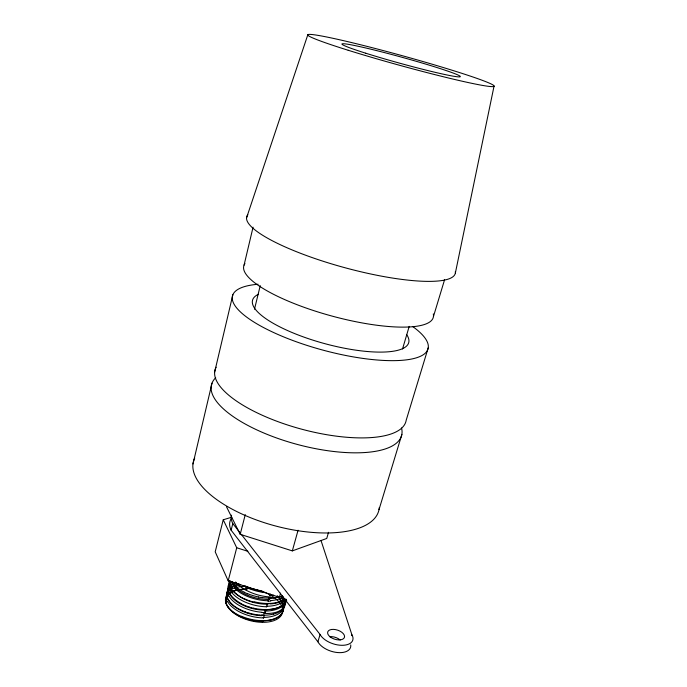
<?xml version="1.0" encoding="UTF-8"?>
<svg xmlns="http://www.w3.org/2000/svg" width="687" height="687" viewBox="0 0 687 687"><rect width="100%" height="100%" fill="white"/><g stroke="black" fill="none" stroke-linecap="round" stroke-linejoin="round"><path stroke-width="1.03" d="M455.378 272.979L494.039 86.15M225.817 601.073C226.822 591.627 238.741 588.604 246.839 589.206L246.831 587.179A1.46 0.524 -85.7 0 0 246.083 587.583A1.46 0.524 -85.7 0 0 246.092 589.601L244.469 589.532M192.987 463.957L212.008 383.209M214.627 372.148L232.859 294.732M244.074 265.096L253.065 227.191M254.491 309.219L260.244 285.62M231.304 517.337L223.241 519.784L215.203 551.824L228.187 580.824L279.429 597.286L282.374 596.093M350.722 644.887A17.518 9.601 18.1 0 1 337.437 652.538A17.518 9.601 18.1 0 1 317.909 641.795L231.124 530.209L232.807 523.597A45.222 21.151 14.9 0 1 231.579 515.156M228.187 580.824L236.723 547.762L223.241 519.784M328.532 532.288L326.746 538.462L292.327 550.888L240.192 534.314L245.268 514.64M262.357 622.319L262.786 620.756A29.361 16.488 16.2 0 0 279.437 599.253M263.473 618.24L264.332 615.097A29.412 15.999 12.4 0 1 261.584 615.097M265.027 612.581L265.895 609.421M266.582 606.896L267.458 603.727M268.153 601.185L269.021 597.999M269.725 595.449L270.163 593.851M279.429 597.286L280.571 593.164M292.327 550.888L298.072 530.218M402.53 348.987L409.212 326.377M317.909 641.795L320.073 634.47L241.223 534.288M433.437 316.578L444.618 279.618M379.009 509.625L401.886 434.407M428.241 347.734L406.172 420.307A98.859 34.59 15.1 0 1 298.879 428.422A98.859 34.59 15.1 0 1 216.147 367.227M351.624 635.655L351.899 634.745L321.027 540.532M246.616 217.71L307.888 34.573M286.702 600.429L285.672 602.284A30.503 16.857 13.4 0 1 280.004 606.75M227.732 590.262L226.933 591.936A30.005 15.054 14.6 0 0 227.225 597.613M227.509 594.736L226.392 596.29A29.567 14.985 14.9 0 0 225.619 601.718L226.478 604.251M272.224 619.545L269.21 620.241M276.827 597.467L273.486 597.939M267.982 609.635L264.409 609.687M263.482 615.32L259.858 615.166M253.254 608.235L249.587 607.248M248.84 613.13L245.319 611.971M236.723 547.762L247.913 551.326M247.629 593.834L244.297 592.331M236.053 586.93L234.027 584.946M233.048 591.258L231.373 589.24M279.437 598.051L281.077 600.189M232.807 523.597L240.012 532.743M226.504 506.766L240.192 534.314M227.131 601.76L226.504 600.155M225.645 601.778L225.585 601.468A29.301 15.767 14.7 0 0 258.26 622.087A29.301 15.767 14.7 0 0 282.108 607.136A29.301 15.767 14.7 0 0 246.461 588.39M263.078 621.323A29.352 16.119 12.4 0 1 226.427 604.251M246.839 589.206A1.46 0.524 -85.7 0 1 246.092 589.601M232.97 591.086A29.301 15.312 16.9 0 1 244.374 589.377M227.466 594.719A29.601 15.148 16 0 1 232.996 591.112M226.169 603.684A29.06 14.753 14.1 0 1 225.576 601.718M230.592 609.618A29.644 15.097 13.7 0 1 226.229 603.684M230.497 609.635A29.12 15.028 12.9 0 0 233.958 612.435A29.627 15.363 12.7 0 0 241.335 616.402M260.665 620.593A29.429 15.5 12.4 0 1 241.472 616.273M269.124 620.155A29.721 16.256 12.3 0 1 260.716 620.713M272.138 619.468A29.764 16.643 13 0 0 279.369 615.999A29.215 16.505 13.8 0 0 281.79 613.585A29.739 16.832 14.1 0 0 283.662 608.794M283.645 606.69A29.258 16.574 14.9 0 1 283.654 608.785M281.172 600.18A29.79 16.849 15.3 0 1 283.679 606.698M277.557 595.955A29.867 16.668 16.4 0 1 279.549 598.034M231.304 586.698A29.696 16.17 17.1 0 1 239.093 583.804M227.698 590.253A29.962 15.14 15.8 0 1 231.39 586.75M228.771 600.618A29.455 14.848 13.7 0 1 227.165 597.613M233.58 605.496A29.979 15.157 13.5 0 1 228.848 600.618M236.019 607.342A29.498 15.097 12.9 0 1 233.486 605.522M245.396 611.877A30.056 15.509 12.6 0 1 236.113 607.308M259.823 615.045A30.056 15.93 12.3 0 1 248.892 613.019M273.323 614.109A30.116 16.402 12.5 0 1 263.43 615.208M273.392 614.178A29.593 16.394 13 0 0 277.514 612.752A30.108 16.737 13.2 0 0 282.615 609.24M285.311 599.425A29.893 16.746 13.9 0 1 282.537 609.206M241.386 603.675A30.159 15.02 15.6 0 1 230.798 581.812M249.647 607.145A30.426 15.621 12.5 0 1 241.231 603.77M264.358 609.567A30.46 16.084 12.3 0 1 253.28 608.115M277.402 607.823A30.434 16.497 12.6 0 1 267.913 609.524M280.073 606.793A29.936 16.454 13.1 0 1 277.471 607.875M229.286 580.489A30.64 15.097 15.4 0 0 229.08 581.382A30.142 14.813 14.6 0 0 228.977 583.254A30.692 15.105 14.2 0 0 231.485 589.24M240.519 596.84A30.752 15.337 13.1 0 1 233.176 591.241M245.156 599.262A30.194 15.337 12.6 0 1 240.424 596.883M254.078 602.181A30.717 15.698 12.5 0 1 245.233 599.193M284.573 599.262A30.546 15.887 12.3 0 1 254.216 601.778M234.147 584.938A31.001 15.123 14 0 1 231.88 581.906M244.417 592.254A31.027 15.38 13 0 1 236.191 586.904M258.656 596.986A31.001 15.767 12.4 0 1 247.724 593.74M262.451 597.681A30.503 15.81 12.3 0 1 258.647 597.072M273.409 597.827A31.035 16.256 12.4 0 1 262.443 597.587M279.807 596.659A31.095 16.686 12.9 0 1 276.732 597.372M248.565 587.488A31.207 15.372 12.9 0 1 245.285 585.959M262.365 591.232A30.975 15.518 12.5 0 1 248.72 587.351M280.966 596.754A29.395 16.084 12.5 0 1 263.104 617.424M263.31 617.922A29.378 14.882 13.7 0 1 227.732 601.76M228.659 596.11A29.412 15.148 16.9 0 1 235.916 582.524M262.073 612.289A29.429 14.779 13.6 0 1 229.046 596.136M265.01 612.546A29.447 15.887 12.4 0 1 262.142 612.503M286.041 599.219A29.464 15.964 12.5 0 1 264.383 611.095M282.323 595.844A29.421 15.08 16.8 0 1 263.576 613.336M261.799 615.698A29.412 15.887 12.3 0 1 227.801 598.669M227.406 598.6A29.395 14.822 13.9 0 1 240.733 584.723M277.067 596.093A29.378 15.251 16.9 0 1 280.056 599.158M231.33 592.031A29.472 14.925 16.7 0 1 230.677 581.142M266.47 606.776A29.489 14.693 13.5 0 1 231.407 592.014M285.32 599.674A29.507 15.878 12.5 0 1 266.298 606.286M266.281 610.15A29.464 15.861 12.4 0 1 230.042 594.616M229.913 594.607A29.455 14.753 13.6 0 1 232.867 581.932M267.698 604.182A29.532 15.775 12.5 0 1 232.859 590.519M270.266 603.633A29.532 15.853 12.6 0 1 267.475 603.761M231.493 590.545A29.507 14.693 13.4 0 1 230.317 581.099M286.187 599.425A29.472 16.394 15.4 0 1 266.049 609.652M232.112 587.952A29.524 16.23 15.9 0 1 230.257 581.296M267.93 600.764A29.55 14.633 13.3 0 1 234.31 587.832M270.824 601.039A29.558 15.741 12.5 0 1 268.136 601.151M283.078 597.269A29.567 15.818 12.6 0 1 270.532 600.584M270.592 596.934A29.593 14.839 17 0 1 235.632 581.966M273.718 595.174A29.618 15.638 12.5 0 1 269.69 595.38M269.845 599.416A29.575 15.664 12.5 0 1 231.734 581.631M274.491 597.673A29.593 15.81 12.7 0 1 269.055 598.068M285.028 598.686A29.532 16.256 15.7 0 1 270.455 603.925M265.027 592.58A29.644 15.535 12.5 0 1 243.782 585.848M279.094 596.763A29.601 16.076 16 0 1 274.465 597.63M226.641 600.172A29.352 15.337 17 0 1 246.47 586.535M412.775 326.591A101.29 28.811 15.2 0 1 390.096 360.641A101.29 28.811 15.2 0 1 257.96 324.47A101.29 28.811 15.2 0 1 258.106 284.255M406.798 334.801A80.92 22.989 15.2 0 1 323.989 343.431A80.92 22.989 15.2 0 1 258.424 294.294M379.293 507.564A95.871 41.272 14.9 0 1 275.178 525.89A95.871 41.272 14.9 0 1 194.722 458.057M401.526 427.992A98.387 35.681 15 0 1 296.99 444.352A98.387 35.681 15 0 1 215.692 377.764M231.124 530.209A45.119 21.366 14.9 0 1 231.837 517.766M351.899 634.745A17.561 9.515 18 0 1 341.937 645.308A17.561 9.515 18 0 1 320.073 634.47M329.614 636.686A8.759 4.8 18.1 0 1 340.168 639.983M433.308 313.942A98.172 25.256 15.2 0 1 333.324 316.432A98.172 25.256 15.2 0 1 244.958 263.585M455.369 271.477A108.031 23.306 15.2 0 1 344.591 267.629A108.031 23.306 15.2 0 1 247.844 214.799M330.353 637.004A8.785 4.757 18 0 0 344.367 637.562A8.785 4.757 18 0 0 333.538 629.378A8.785 4.757 18 0 0 330.353 637.004M348.215 50.271A96.652 4.972 15.4 0 0 493.764 86.485A96.652 4.972 15.4 0 0 360.615 44.775A96.652 4.972 15.4 0 0 348.215 50.271M365.759 53.217A61.375 3.152 15.4 0 0 459.809 76.858A61.375 3.152 15.4 0 0 377.524 50.829A61.375 3.152 15.4 0 0 365.759 53.217"/></g></svg>
